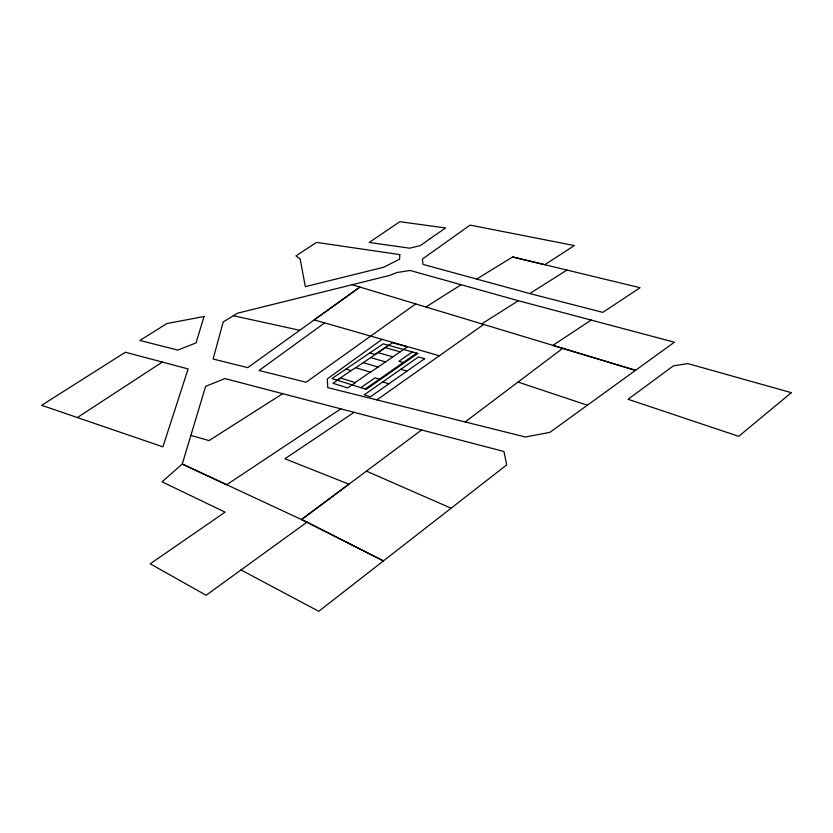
<?xml version="1.0" encoding="UTF-8"?>
<svg xmlns="http://www.w3.org/2000/svg" width="833" height="833" viewBox="0 0 833 833"><rect width="100%" height="100%" fill="white"/><g stroke="black" fill="none" stroke-linecap="round" stroke-linejoin="round"><path stroke-width="1.25" d="M465.168 421.946L562.733 348.329M241.018 569.959L318.789 611.307L383.44 560.911L307.044 522.124L206.105 595.262L150.211 563.816L225.097 512.149L162.05 481.828L182.25 464.043L205.636 386.345L224.92 378.578L503.934 451.486L506.703 464.897L383.44 560.911L301.536 519.553L348.933 484.181L284.907 458.775L354.077 412.335M301.536 519.553L421.613 429.963M324.651 322.892L259.053 370.477L306.138 382.222L415.709 303.899M382.066 339.354L327.275 378.921L327.796 387.647L525.446 437.002L549.905 432.337L674.376 342.207L518.376 300.734L410.096 270.454L396.966 272.526L389.521 275.452L237.509 313.198L223.223 321.944L213.113 359.002L247.713 367.645L359.939 287.062L314.187 319.893L439.355 355.774M376.891 399.902L483.681 324.454M365.187 389.021L416.75 353.161M360.856 387.657L374.954 377.88L379.296 379.202M412.387 351.942L398.882 361.303L403.234 362.553M355.108 382.576L370.31 372.122M337.105 380.181L355.504 367.665L370.581 372.205L407.452 346.84L392.562 342.748L355.774 367.749M388.428 345.289L374.975 354.431L369.81 352.953M340.624 378.047L332.94 383.274L347.684 387.959L355.379 382.659L340.353 377.963M340.832 408.878L226.68 484.733L182.25 464.043L307.044 522.124M591.222 320.039L552.925 345.383L635.506 370.331L352.192 284.719M77.344 417.552L162.914 446.842L188.112 368.936L125.387 352.234L41.65 405.307L77.344 417.552L162.31 362.063M282.679 393.676L209.062 440.574L190.861 435.43M425.902 306.992L461.138 284.73M481.734 323.86L518.376 300.734M529.736 293.56L566.94 270.069L640.056 287.718L602.811 312.375L529.736 293.56L422.987 264.394L422.383 259.084L470.083 225.097L574.312 245.568L544.803 264.727L512.618 256.96L476.663 279.065M233.375 315.728L299.734 330.295M512.618 256.96L566.94 270.069M385.335 347.663L400.204 351.828M378.036 352.619L392.895 356.857M370.675 357.617L385.523 361.928M400.777 369.3L406.962 371.112M363.261 362.667L378.078 367.051M345.987 369.071L351.141 370.633M382.711 381.92L388.886 383.805M518.043 382.055L587.369 405.192M366.437 471.134L451.111 508.213M399.798 254.606L399.611 259.178L383.596 267.289L305.326 286.656L300.172 258.917L295.954 255.877L316.519 242.393L399.798 254.606M204.033 316.509L196.057 342.915L177.752 350.079L139.882 340.447L166.954 323.527L204.033 316.509M791.35 392.666L738.725 436.336L628.082 399.278L673.335 365.895L687.777 363.584L791.35 392.666M430.015 238.696L420.415 245.589L409.638 248.182L369.227 242.455L399.83 221.693L445.645 227.982L430.015 238.696M424.674 358.679L370.414 396.779L364.26 394.811L418.478 356.951L424.674 358.679M417.791 353.452L366.218 389.344L331.961 378.557L383.253 343.852L417.791 353.452"/></g></svg>
